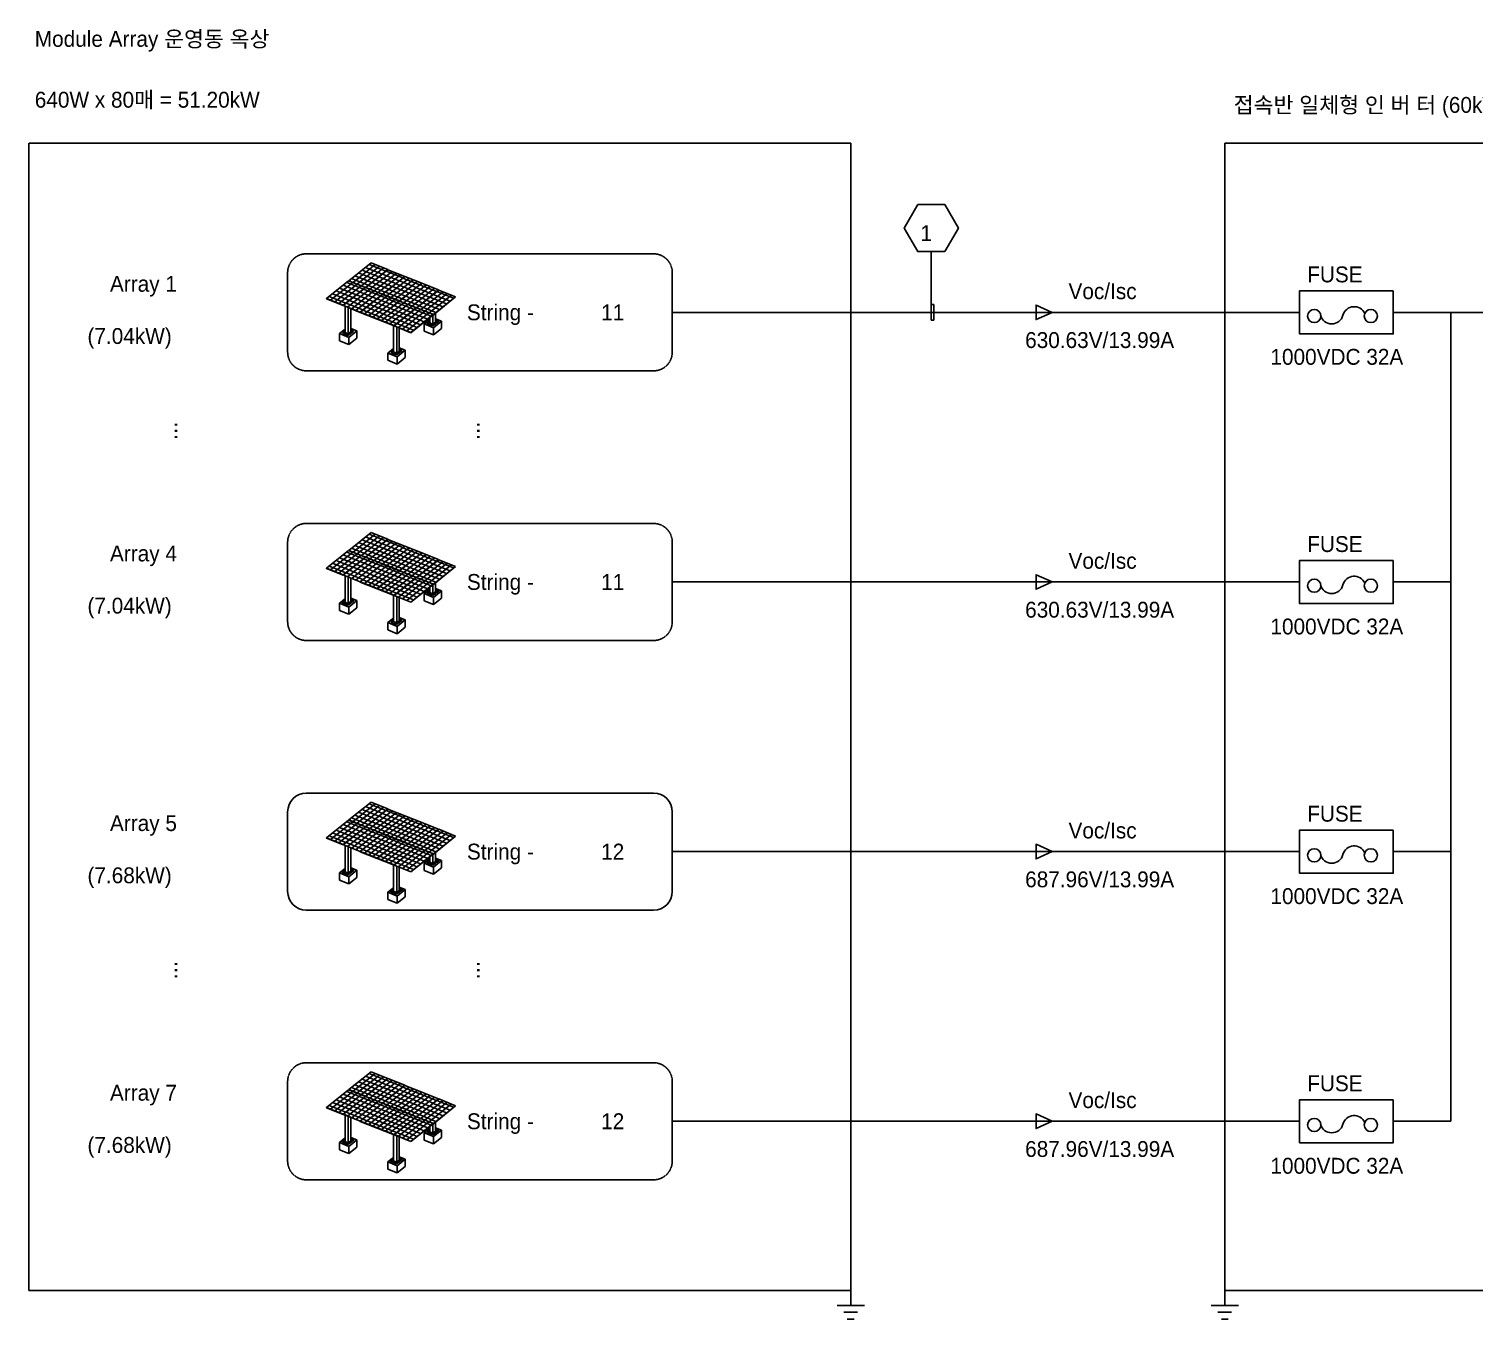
# Model space of a CAD drawing. Header units: millimetres. Extents: x 37541 to 999880, y 4425 to 1416340.
# Drawn here: x 541713 to 605412, y 1336522 to 1393398 of the extents above; entities that cross this region are included whole.
import ezdxf
from ezdxf.enums import TextEntityAlignment as Align

# ---------------------------------------------------------------- set-up
doc = ezdxf.new("R2010")
doc.units = ezdxf.units.MM
doc.header["$LTSCALE"] = 150
doc.linetypes.add('DASHEDX2', pattern=[1.5, 1, -0.5])
doc.layers.get('0').update_dxf_attribs({"lineweight": 0})
for name, color, linetype in [('-----20 General Symbol', 3, 'Continuous'), ('-----29 Indicator', 1, 'Continuous'), ('-----30 Text', 2, 'Continuous'), ('1', 1, 'Continuous'), ('4', 4, 'Continuous')]:
    doc.layers.add(name, color=color, linetype=linetype)
doc.styles.add('ELEC', font='')
doc.styles.get('ELEC').set_extended_font_data('Dotum')

# ---------------------------------------------------------------- blocks, each defined once
blk = doc.blocks.new('G$C904D97F5')
for p, q in [((3140, 4812), (854, 2983)), ((1142, 4251), (2276, 5158)), ((1356, 4166), (2489, 5073)), ((1457, 4503), (2310, 4161)), ((1569, 4081), (2703, 4987)), ((1636, 4646), (2490, 4305)), ((4005, 4467), (1718, 2637)), ((1783, 3995), (2916, 4902)), ((1816, 4790), (2669, 4448)), ((1995, 4933), (2849, 4592)), ((3130, 4817), (1996, 3910)), ((2175, 5077), (3028, 4735)), ((2220, 3820), (3354, 4727)), ((2276, 5158), (3130, 4817)), ((2434, 3735), (3567, 4642)), ((2647, 3649), (3781, 4556)), ((2680, 4444), (3534, 4103)), ((2860, 4588), (3713, 4246)), ((3994, 4471), (2861, 3564)), ((3039, 4731), (3893, 4390)), ((3130, 4817), (3130, 4804)), ((3140, 4812), (3994, 4471)), ((3994, 4471), (3994, 4458)), ((4005, 4467), (4858, 4125)), ((0, 3337), (1133, 4244)), ((213, 3252), (1347, 4159)), ((427, 3167), (1560, 4073)), ((494, 3732), (1347, 3391)), ((640, 3081), (1774, 3988)), ((673, 3876), (1527, 3534)), ((853, 4019), (1706, 3678)), ((1987, 3903), (854, 2996)), ((1032, 4163), (1886, 3822)), ((1078, 2906), (2211, 3813)), ((1133, 4244), (1987, 3903)), ((1142, 4251), (1996, 3910)), ((1142, 4251), (1142, 4240)), ((1277, 4359), (2131, 4017)), ((1291, 2821), (2425, 3728)), ((1897, 3817), (2750, 3476)), ((1987, 3903), (1987, 3890)), ((1987, 3901), (1996, 3897)), ((1996, 3910), (1996, 3897)), ((1998, 3898), (2852, 3557)), ((2007, 3906), (2861, 3564)), ((2007, 3906), (2007, 3895)), ((2141, 4013), (2995, 3672)), ((2321, 4157), (3175, 3815)), ((2501, 4300), (3354, 3959)), ((4869, 4121), (2583, 2291)), ((3085, 3474), (4218, 4381)), ((3185, 3811), (4039, 3470)), ((3298, 3389), (4432, 4296)), ((3365, 3955), (4219, 3613)), ((5734, 3775), (3447, 1946)), ((3512, 3304), (4645, 4210)), ((3544, 4098), (4398, 3757)), ((3724, 4242), (4578, 3900)), ((4858, 4125), (3725, 3218)), ((3903, 4385), (4757, 4044)), ((3949, 3129), (5083, 4035)), ((4163, 3043), (5296, 3950)), ((4376, 2958), (5509, 3865)), ((4409, 3752), (5263, 3411)), ((4588, 3896), (5442, 3555)), ((5723, 3779), (4589, 2872)), ((4768, 4040), (5622, 3698)), ((4814, 2783), (5947, 3690)), ((4858, 4125), (4858, 4112)), ((4869, 4121), (5723, 3779)), ((5632, 3694), (6486, 3352)), ((5723, 3779), (5723, 3766)), ((5734, 3775), (6587, 3433)), ((0, 3337), (854, 2996)), ((0, 3337), (0, 3327)), ((0, 3325), (854, 2983)), ((135, 3445), (988, 3104)), ((314, 3589), (1168, 3247)), ((854, 2996), (854, 2983)), ((864, 2992), (1718, 2650)), ((864, 2992), (864, 2979)), ((864, 2979), (1718, 2637)), ((999, 3099), (1853, 2758)), ((1179, 3243), (2032, 2901)), ((1358, 3386), (2212, 3045)), ((1505, 2735), (2638, 3642)), ((1538, 3530), (2391, 3189)), ((1717, 3674), (2571, 3332)), ((2852, 3557), (1718, 2650)), ((1942, 2560), (3076, 3467)), ((2156, 2475), (3289, 3382)), ((2222, 3041), (3076, 2699)), ((2369, 2390), (3503, 3296)), ((2402, 3184), (3256, 2843)), ((2581, 3328), (3435, 2986)), ((3716, 3211), (2583, 2304)), ((2761, 3472), (3615, 3130)), ((2807, 2215), (3940, 3121)), ((2850, 3555), (2861, 3551)), ((2861, 3564), (2861, 3551)), ((2862, 3553), (3716, 3211)), ((2871, 3560), (3725, 3218)), ((2871, 3560), (2871, 3549)), ((3006, 3667), (3860, 3326)), ((3020, 2129), (4154, 3036)), ((3234, 2044), (4367, 2951)), ((3446, 2982), (4300, 2641)), ((3625, 3126), (4479, 2784)), ((3714, 3210), (3725, 3205)), ((3725, 3218), (3725, 3205)), ((3727, 3207), (4580, 2865)), ((3736, 3214), (4589, 2872)), ((3870, 3322), (4724, 2980)), ((4050, 3465), (4904, 3124)), ((4229, 3609), (5083, 3267)), ((4735, 2976), (5589, 2634)), ((4914, 3120), (5768, 2778)), ((5027, 2697), (6160, 3604)), ((5094, 3263), (5948, 2922)), ((5240, 2612), (6374, 3519)), ((5273, 3407), (6127, 3065)), ((5453, 3550), (6307, 3209)), ((6587, 3433), (5454, 2527)), ((6587, 3421), (5454, 2514)), ((6587, 3433), (6587, 3421)), ((954, 2943), (954, 1608)), ((1114, 2879), (1114, 1544)), ((1242, 2828), (1242, 1646)), ((1718, 2650), (1718, 2637)), ((1729, 2646), (1729, 2633)), ((1729, 2646), (2583, 2304)), ((1729, 2633), (2583, 2291)), ((1863, 2753), (2717, 2412)), ((2043, 2897), (2897, 2556)), ((2583, 2304), (2583, 2291)), ((2593, 2300), (3447, 1959)), ((2593, 2300), (2593, 2287)), ((2593, 2287), (3447, 1946)), ((2728, 2408), (3582, 2066)), ((2907, 2551), (3761, 2210)), ((3087, 2695), (3941, 2353)), ((3266, 2839), (4120, 2497)), ((4580, 2865), (3447, 1959)), ((3671, 1869), (4805, 2776)), ((3885, 1783), (5018, 2690)), ((3951, 2349), (4805, 2008)), ((4098, 1698), (5231, 2605)), ((4131, 2493), (4985, 2151)), ((4310, 2636), (5164, 2295)), ((5445, 2520), (4311, 1613)), ((5445, 2507), (4311, 1600)), ((4490, 2780), (5344, 2438)), ((4580, 2865), (4580, 2852)), ((4580, 2863), (4589, 2860)), ((4589, 2872), (4589, 2860)), ((4591, 2861), (5445, 2520)), ((4600, 2868), (5454, 2527)), ((4600, 2868), (4600, 2857)), ((4983, 2044), (5275, 2278)), ((5275, 2371), (5275, 2102)), ((5435, 2499), (5435, 2038)), ((5445, 2520), (5445, 2507)), ((5445, 2517), (5454, 2514)), ((5454, 2527), (5454, 2514)), ((5563, 2601), (5563, 2140)), ((5563, 2307), (5874, 2182)), ((5563, 2238), (5710, 2179)), ((661, 1550), (954, 1784)), ((661, 1550), (1141, 1358)), ((661, 1550), (661, 1179)), ((817, 1583), (954, 1692)), ((817, 1583), (1113, 1464)), ((817, 1583), (817, 1570)), ((817, 1570), (1113, 1451)), ((871, 1591), (871, 1588)), ((874, 1595), (874, 1592)), ((876, 1612), (881, 1617)), ((876, 1612), (878, 1599)), ((876, 1612), (876, 1601)), ((876, 1601), (878, 1588)), ((878, 1599), (904, 1593)), ((878, 1599), (878, 1588)), ((878, 1588), (904, 1583)), ((881, 1619), (881, 1608)), ((904, 1593), (917, 1606)), ((904, 1583), (917, 1595)), ((904, 1593), (904, 1583)), ((911, 1619), (911, 1608)), ((911, 1617), (913, 1617)), ((917, 1606), (913, 1617)), ((917, 1606), (917, 1595)), ((919, 1595), (919, 1592)), ((921, 1591), (921, 1588)), ((954, 1608), (1114, 1544)), ((1083, 1508), (1083, 1506)), ((1086, 1512), (1086, 1509)), ((1088, 1529), (1093, 1534)), ((1088, 1529), (1090, 1517)), ((1088, 1529), (1088, 1518)), ((1088, 1518), (1090, 1506)), ((1090, 1517), (1116, 1511)), ((1090, 1517), (1090, 1506)), ((1090, 1506), (1116, 1500)), ((1093, 1536), (1093, 1525)), ((1113, 1464), (1389, 1685)), ((1113, 1451), (1389, 1672)), ((1114, 1544), (1242, 1646)), ((1116, 1511), (1129, 1523)), ((1116, 1500), (1129, 1512)), ((1116, 1511), (1116, 1500)), ((1123, 1536), (1123, 1525)), ((1123, 1535), (1124, 1534)), ((1129, 1523), (1124, 1534)), ((1129, 1523), (1129, 1512)), ((1131, 1512), (1131, 1509)), ((1133, 1508), (1133, 1506)), ((1141, 1358), (1553, 1688)), ((1242, 1813), (1553, 1688)), ((1242, 1743), (1389, 1685)), ((1286, 1673), (1286, 1670)), ((1288, 1676), (1288, 1674)), ((1290, 1693), (1296, 1698)), ((1290, 1693), (1293, 1681)), ((1290, 1693), (1290, 1682)), ((1290, 1682), (1293, 1670)), ((1293, 1681), (1318, 1675)), ((1293, 1681), (1293, 1670)), ((1293, 1670), (1318, 1664)), ((1296, 1700), (1296, 1689)), ((1318, 1675), (1332, 1688)), ((1318, 1664), (1332, 1677)), ((1318, 1675), (1318, 1664)), ((1325, 1700), (1325, 1689)), ((1325, 1699), (1327, 1698)), ((1332, 1688), (1327, 1698)), ((1332, 1688), (1332, 1677)), ((1333, 1676), (1333, 1674)), ((1336, 1673), (1336, 1670)), ((1389, 1685), (1389, 1672)), ((1553, 1688), (1553, 1318)), ((3423, 1955), (3423, 620)), ((3447, 1959), (3447, 1946)), ((3458, 1954), (4311, 1613)), ((3458, 1954), (3458, 1941)), ((3458, 1941), (4311, 1600)), ((3583, 1891), (3583, 556)), ((3592, 2062), (4446, 1720)), ((3711, 1840), (3711, 659)), ((3772, 2206), (4626, 1864)), ((4311, 1613), (4311, 1600)), ((4983, 2044), (5462, 1852)), ((4983, 2044), (4983, 1673)), ((4983, 1673), (5462, 1482)), ((5138, 2077), (5275, 2187)), ((5138, 2077), (5434, 1958)), ((5138, 2077), (5138, 2064)), ((5138, 2064), (5434, 1945)), ((5192, 2085), (5192, 2083)), ((5195, 2089), (5195, 2086)), ((5197, 2106), (5203, 2111)), ((5197, 2106), (5200, 2093)), ((5197, 2106), (5197, 2095)), ((5197, 2095), (5200, 2083)), ((5200, 2093), (5225, 2088)), ((5200, 2093), (5200, 2083)), ((5200, 2083), (5225, 2077)), ((5203, 2113), (5203, 2102)), ((5225, 2088), (5238, 2100)), ((5225, 2077), (5238, 2089)), ((5225, 2088), (5225, 2077)), ((5232, 2113), (5232, 2102)), ((5232, 2112), (5234, 2111)), ((5238, 2100), (5234, 2111)), ((5238, 2100), (5238, 2089)), ((5240, 2089), (5240, 2086)), ((5242, 2085), (5242, 2083)), ((5275, 2102), (5435, 2038)), ((5404, 2003), (5404, 2000)), ((5407, 2006), (5407, 2004)), ((5409, 2023), (5415, 2028)), ((5409, 2023), (5412, 2011)), ((5409, 2023), (5409, 2012)), ((5409, 2012), (5412, 2000)), ((5412, 2011), (5437, 2005)), ((5412, 2011), (5412, 2000)), ((5412, 2000), (5437, 1994)), ((5415, 2030), (5415, 2019)), ((5434, 1958), (5710, 2179)), ((5434, 1945), (5710, 2166)), ((5434, 1958), (5434, 1945)), ((5435, 2038), (5563, 2140)), ((5437, 2005), (5450, 2018)), ((5437, 1994), (5450, 2007)), ((5437, 2005), (5437, 1994)), ((5444, 2030), (5444, 2019)), ((5444, 2029), (5446, 2028)), ((5450, 2018), (5446, 2028)), ((5450, 2018), (5450, 2007)), ((5452, 2006), (5452, 2004)), ((5454, 2003), (5454, 2000)), ((5462, 1852), (5874, 2182)), ((5462, 1852), (5462, 1482)), ((5462, 1482), (5874, 1812)), ((5607, 2167), (5607, 2164)), ((5609, 2171), (5609, 2168)), ((5612, 2187), (5617, 2192)), ((5612, 2187), (5614, 2175)), ((5612, 2187), (5612, 2176)), ((5612, 2176), (5614, 2164)), ((5614, 2175), (5640, 2169)), ((5614, 2175), (5614, 2164)), ((5614, 2164), (5640, 2158)), ((5617, 2194), (5617, 2183)), ((5640, 2169), (5653, 2182)), ((5640, 2158), (5653, 2171)), ((5640, 2169), (5640, 2158)), ((5647, 2194), (5647, 2183)), ((5647, 2193), (5648, 2193)), ((5653, 2182), (5648, 2193)), ((5653, 2182), (5653, 2171)), ((5654, 2171), (5654, 2168)), ((5657, 2167), (5657, 2164)), ((5710, 2179), (5710, 2166)), ((5874, 2182), (5874, 1812)), ((661, 1179), (1141, 988)), ((1113, 1464), (1113, 1451)), ((1141, 1358), (1141, 988)), ((1141, 988), (1553, 1318)), ((3131, 562), (3423, 796)), ((3711, 825), (4022, 701)), ((3711, 756), (3858, 697)), ((3131, 562), (3610, 370)), ((3131, 562), (3131, 192)), ((3131, 192), (3610, 0)), ((3286, 595), (3423, 705)), ((3286, 595), (3582, 476)), ((3286, 595), (3286, 582)), ((3286, 582), (3582, 464)), ((3340, 604), (3340, 601)), ((3343, 607), (3343, 605)), ((3345, 624), (3351, 629)), ((3345, 624), (3347, 612)), ((3345, 624), (3345, 613)), ((3345, 613), (3347, 601)), ((3347, 612), (3373, 606)), ((3347, 612), (3347, 601)), ((3347, 601), (3373, 595)), ((3351, 631), (3351, 620)), ((3373, 606), (3386, 619)), ((3373, 595), (3386, 608)), ((3373, 606), (3373, 595)), ((3380, 631), (3380, 620)), ((3380, 630), (3382, 629)), ((3386, 619), (3382, 629)), ((3386, 619), (3386, 608)), ((3388, 607), (3388, 605)), ((3390, 604), (3390, 601)), ((3423, 620), (3583, 556)), ((3552, 521), (3552, 518)), ((3555, 525), (3555, 522)), ((3557, 541), (3562, 546)), ((3557, 541), (3559, 529)), ((3557, 541), (3557, 530)), ((3557, 530), (3559, 518)), ((3559, 529), (3585, 523)), ((3559, 529), (3559, 518)), ((3559, 518), (3585, 512)), ((3562, 548), (3562, 537)), ((3582, 476), (3858, 697)), ((3582, 464), (3858, 684)), ((3582, 476), (3582, 464)), ((3583, 556), (3711, 659)), ((3585, 523), (3598, 536)), ((3585, 512), (3598, 525)), ((3585, 523), (3585, 512)), ((3592, 548), (3592, 537)), ((3592, 547), (3593, 547)), ((3598, 536), (3593, 547)), ((3598, 536), (3598, 525)), ((3600, 525), (3600, 522)), ((3602, 521), (3602, 518)), ((3610, 370), (4022, 701)), ((3610, 370), (3610, 0)), ((3610, 0), (4022, 330)), ((3755, 685), (3755, 682)), ((3757, 689), (3757, 686)), ((3759, 706), (3765, 710)), ((3759, 706), (3762, 693)), ((3759, 706), (3759, 695)), ((3759, 695), (3762, 682)), ((3762, 693), (3787, 687)), ((3762, 693), (3762, 682)), ((3762, 682), (3787, 676)), ((3765, 713), (3765, 702)), ((3787, 687), (3801, 700)), ((3787, 676), (3801, 689)), ((3787, 687), (3787, 676)), ((3794, 713), (3794, 702)), ((3794, 711), (3796, 711)), ((3801, 700), (3796, 711)), ((3801, 700), (3801, 689)), ((3802, 689), (3802, 686)), ((3805, 685), (3805, 682)), ((3858, 697), (3858, 684)), ((4022, 701), (4022, 330))]:
    blk.add_line(p, q)
for centre, major_axis, ratio, start_param, end_param in [((896, 1591), (25.1, 0), 0.580924, 2.618266, 6.806512), ((896, 1588), (25.1, 0), 0.580924, 3.047822, 6.376956), ((896, 1595), (22.5, 0), 0.595416, 2.706659, 6.626557), ((896, 1608), (19.5, 0), 0.63044, 2.487662, 7.010576), ((896, 1592), (22.5, 0), 0.595416, 3.141593, 6.283185), ((896, 1608), (14.6, 0), 0.545455, 3.141593, 6.283185), ((1108, 1508), (25.1, 0), 0.580924, 2.618266, 6.806512), ((1108, 1506), (25.1, 0), 0.580924, 3.047822, 6.376956), ((1108, 1512), (22.5, 0), 0.595416, 2.706659, 6.626557), ((1108, 1526), (19.5, 0), 0.63044, 2.487662, 7.010576), ((1108, 1509), (22.5, 0), 0.595416, 3.141593, 6.283185), ((1108, 1525), (14.6, 0), 0.545455, 3.141593, 6.283185), ((1311, 1673), (25.1, 0), 0.580924, 2.618266, 6.806512), ((1311, 1670), (25.1, 0), 0.580924, 3.047822, 6.376956), ((1311, 1676), (22.5, 0), 0.595416, 2.706659, 6.626557), ((1311, 1674), (22.5, 0), 0.595416, 3.141593, 6.283185), ((1311, 1690), (19.5, 0), 0.63044, 2.487662, 7.010576), ((1311, 1689), (14.6, 0), 0.545455, 3.141593, 6.283185), ((5217, 2085), (25.1, 0), 0.580924, 2.618266, 6.806512), ((5217, 2083), (25.1, 0), 0.580924, 3.047822, 6.376956), ((5217, 2089), (22.5, 0), 0.595416, 2.706659, 6.626557), ((5217, 2086), (22.5, 0), 0.595416, 3.141593, 6.283185), ((5217, 2103), (19.5, 0), 0.63044, 2.487662, 7.010576), ((5217, 2102), (14.6, 0), 0.545455, 3.141593, 6.283185), ((5429, 2003), (25.1, 0), 0.580924, 2.618266, 6.806512), ((5429, 2000), (25.1, 0), 0.580924, 3.047822, 6.376956), ((5429, 2006), (22.5, 0), 0.595416, 2.706659, 6.626557), ((5429, 2004), (22.5, 0), 0.595416, 3.141593, 6.283185), ((5429, 2020), (19.5, 0), 0.63044, 2.487662, 7.010576), ((5429, 2019), (14.6, 0), 0.545455, 3.141593, 6.283185), ((5632, 2167), (25.1, 0), 0.580924, 2.618266, 6.806512), ((5632, 2164), (25.1, 0), 0.580924, 3.047822, 6.376956), ((5632, 2171), (22.5, 0), 0.595416, 2.706659, 6.626557), ((5632, 2168), (22.5, 0), 0.595416, 3.141593, 6.283185), ((5632, 2184), (19.5, 0), 0.63044, 2.487662, 7.010576), ((5632, 2183), (14.6, 0), 0.545455, 3.141593, 6.283185), ((3365, 604), (25.1, 0), 0.580924, 2.618266, 6.806512), ((3365, 601), (25.1, 0), 0.580924, 3.047822, 6.376956), ((3365, 607), (22.5, 0), 0.595416, 2.706659, 6.626557), ((3365, 621), (19.5, 0), 0.63044, 2.487662, 7.010576), ((3365, 605), (22.5, 0), 0.595416, 3.141593, 6.283185), ((3365, 620), (14.6, 0), 0.545455, 3.141593, 6.283185), ((3577, 521), (25.1, 0), 0.580924, 2.618266, 6.806512), ((3577, 518), (25.1, 0), 0.580924, 3.047822, 6.376956), ((3577, 525), (22.5, 0), 0.595416, 2.706659, 6.626557), ((3577, 538), (19.5, 0), 0.63044, 2.487662, 7.010576), ((3577, 522), (22.5, 0), 0.595416, 3.141593, 6.283185), ((3577, 537), (14.6, 0), 0.545455, 3.141593, 6.283185), ((3780, 685), (25.1, 0), 0.580924, 2.618266, 6.806512), ((3780, 682), (25.1, 0), 0.580924, 3.047822, 6.376956), ((3780, 689), (22.5, 0), 0.595416, 2.706659, 6.626557), ((3780, 686), (22.5, 0), 0.595416, 3.141593, 6.283185), ((3780, 702), (19.5, 0), 0.63044, 2.487662, 7.010576), ((3780, 702), (14.6, 0), 0.545455, 3.141593, 6.283185)]:
    blk.add_ellipse(centre, major_axis=major_axis, ratio=ratio, start_param=start_param, end_param=end_param)
for centre in [(896, 1619), (1108, 1536), (1311, 1700), (5217, 2113), (5429, 2030), (5632, 2194), (3365, 631), (3577, 548), (3780, 713)]:
    blk.add_ellipse(centre, major_axis=(14.6, 0), ratio=0.545455)

msp = doc.modelspace()

# ---------------------------------------------------------------- linework, layer by layer
at = {"layer": '-----20 General Symbol', "ltscale": 0.5}
for p, q in [((577935.613, 1337783.904), (577935.613, 1337125.614)), ((594422.816, 1337783.904), (594422.816, 1337125.614)), ((577331.877, 1337125.614), (578539.349, 1337125.614)), ((593819.08, 1337125.614), (595026.553, 1337125.614)), ((577633.745, 1336823.746), (578237.481, 1336823.746)), ((577784.679, 1336521.878), (578086.547, 1336521.878)), ((594120.948, 1336823.746), (594724.684, 1336823.746)), ((594271.882, 1336521.878), (594573.75, 1336521.878))]:
    msp.add_line(p, q, dxfattribs=at)
at = {"layer": '-----20 General Symbol', "elevation": 132.703}
for points in [[(601848.97, 1381853.647), (597717.388, 1381853.647), (597717.388, 1379952.583), (601848.97, 1379952.583)], [(601848.97, 1369966.895), (597717.388, 1369966.895), (597717.388, 1368065.832), (601848.97, 1368065.832)], [(601848.97, 1358080.144), (597717.388, 1358080.144), (597717.388, 1356179.08), (601848.97, 1356179.08)], [(601848.97, 1346193.393), (597717.388, 1346193.393), (597717.388, 1344292.329), (601848.97, 1344292.329)]]:
    msp.add_lwpolyline(points, close=True, dxfattribs=at)
at = {"layer": '-----20 General Symbol'}
for centre in [(598367.369, 1380739.753, 132.703), (600862.008, 1380739.753, 132.703), (598367.369, 1368853.002, 132.703), (600862.008, 1368853.002, 132.703), (598367.369, 1356966.251, 132.703), (600862.008, 1356966.251, 132.703), (598367.369, 1345079.499, 132.703), (600862.008, 1345079.499, 132.703)]:
    msp.add_circle(centre, 291.32, dxfattribs=at)
for centre, start, end in [((600124.375, 1380643.179), 23.74343086, 165.16488852), ((599136.964, 1380904.711), 194.83511148, 345.16488852), ((600124.375, 1368756.427), 23.74343086, 165.16488852), ((599136.964, 1369017.96), 194.83511148, 345.16488852), ((599136.964, 1357131.209), 194.83511148, 345.16488852), ((600124.375, 1356869.676), 23.74343086, 165.16488852), ((600124.375, 1344982.925), 23.74343086, 165.16488852), ((599136.964, 1345244.457), 194.83511148, 345.16488852)]:
    msp.add_arc(centre, 510.73, start, end, dxfattribs=at)
at = {"layer": '-----29 Indicator', "color": 1, "linetype": 'Continuous'}
for p, q in [((581484.846, 1380556.538), (581484.846, 1383584.917)), ((581604.563, 1381249.692), (581484.846, 1381249.692)), ((581604.563, 1380556.538), (581604.563, 1381249.692)), ((581484.846, 1380556.538), (581604.563, 1380556.538))]:
    msp.add_line(p, q, dxfattribs=at)
msp.add_lwpolyline([(580887.233, 1385655.109), (580289.62, 1384620.013), (580887.233, 1383584.917), (582082.459, 1383584.917), (582680.072, 1384620.013), (582082.459, 1385655.109)], close=True, dxfattribs=at)
at = {"layer": '-----29 Indicator', "color": 1, "linetype": 'Continuous', "elevation": 132.703}
msp.add_lwpolyline([(553941.109, 1359709.066), (569247.736, 1359709.066, -0.414213562), (570070.628, 1358886.173), (570070.628, 1355373.051, -0.414213562), (569247.736, 1354550.159), (553941.109, 1354550.159, -0.414213562), (553118.216, 1355373.051), (553118.216, 1358886.173, -0.414213562)], format="xyb", close=True, dxfattribs=at)
at = {"layer": '1', "linetype": 'DASHEDX2', "ltscale": 0.1}
for points, elevation in [([(541713.448, 1337783.904), (577935.613, 1337783.904), (577935.613, 1388362.072), (541713.448, 1388362.072)], 132.703), ([(594422.816, 1388362.072), (651834.315, 1388362.072), (651834.315, 1337783.904), (594422.816, 1337783.904)], 86.117)]:
    msp.add_lwpolyline(points, close=True, dxfattribs=dict(at, elevation=elevation))
at = {"layer": '1', "linetype": 'DASHEDX2', "ltscale": 0.1, "elevation": 132.703}
for points in [[(553941.109, 1383482.568), (569247.736, 1383482.568, -0.414213562), (570070.628, 1382659.676), (570070.628, 1379146.554, -0.414213562), (569247.736, 1378323.661), (553941.109, 1378323.661, -0.414213562), (553118.216, 1379146.554), (553118.216, 1382659.676, -0.414213562)], [(553941.109, 1371595.817), (569247.736, 1371595.817, -0.414213562), (570070.628, 1370772.925), (570070.628, 1367259.802, -0.414213562), (569247.736, 1366436.91), (553941.109, 1366436.91, -0.414213562), (553118.216, 1367259.802), (553118.216, 1370772.925, -0.414213562)], [(553941.109, 1347822.314), (569247.736, 1347822.314, -0.414213562), (570070.628, 1346999.422), (570070.628, 1343486.3, -0.414213562), (569247.736, 1342663.408), (553941.109, 1342663.408, -0.414213562), (553118.216, 1343486.3), (553118.216, 1346999.422, -0.414213562)]]:
    msp.add_lwpolyline(points, format="xyb", close=True, dxfattribs=at)
at = {"layer": '4'}
for p, q in [((570070.628, 1380903.115), (597717.388, 1380903.115)), ((604392.831, 1380903.115), (604392.831, 1345242.861)), ((570070.628, 1369016.364), (597717.388, 1369016.364)), ((601848.97, 1369016.364), (604392.831, 1369016.364)), ((570070.628, 1357129.612), (597717.388, 1357129.612)), ((601848.97, 1357129.612), (604392.831, 1357129.612)), ((570070.628, 1345242.861), (597717.388, 1345242.861)), ((601848.97, 1345242.861), (604392.831, 1345242.861))]:
    msp.add_line(p, q, dxfattribs=at)
for points in [[(586813.517, 1380903.115), (586105.938, 1381224.825), (586105.938, 1380581.405), (586813.517, 1380903.115)], [(586813.517, 1369016.364), (586105.938, 1369338.074), (586105.938, 1368694.653), (586813.517, 1369016.364)], [(586813.517, 1357129.612), (586105.938, 1357451.322), (586105.938, 1356807.902), (586813.517, 1357129.612)], [(586813.517, 1345242.861), (586105.938, 1345564.571), (586105.938, 1344921.151), (586813.517, 1345242.861)]]:
    msp.add_lwpolyline(points, dxfattribs=at)
at = {"layer": '4', "elevation": 132.703}
msp.add_lwpolyline([(609338.923, 1380903.115), (601848.97, 1380903.115)], dxfattribs=at)

# ---------------------------------------------------------------- block references
at = {"layer": '-----20 General Symbol', "xscale": 0.8640369775195887, "yscale": 0.8640369775195887, "zscale": 0.8640369775195887}
for p in [(554827.676, 1378624.339), (554827.676, 1366737.587), (554827.676, 1354850.836), (554827.676, 1342964.085)]:
    msp.add_blockref('G$C904D97F5', p, dxfattribs=at)

# ---------------------------------------------------------------- texts
at = {"layer": '-----29 Indicator', "color": 1, "linetype": 'Continuous', "style": 'ELEC'}
for p in [(548135.482, 1376086.45, 282.726), (561469.937, 1376086.45, 282.726), (548135.482, 1352312.948, 282.726), (561469.937, 1352312.948, 282.726)]:
    msp.add_text('...', height=750, rotation=270, dxfattribs=at).set_placement(p)
at = {"layer": '-----30 Text', "style": 'ELEC'}
for s, p in [('Module Array 운영동 옥상', (541972.762, 1392958.365, 132.703)), ('640W x 80매 = 51.20kW', (541972.762, 1390275.266, 132.703)), ('Array 1', (545287.001, 1382160.345, 132.703)), ('String -', (561020.208, 1380903.115, 132.703)), ('11', (566935.648, 1380903.115, 132.703)), ('(7.04kW)', (544294.354, 1379859.007, 132.703)), ('Array 4', (545287.001, 1370273.594, 132.703)), ('String -', (561020.208, 1369016.364, 132.703)), ('11', (566935.648, 1369016.364, 132.703)), ('(7.04kW)', (544294.354, 1367972.255, 132.703)), ('Array 5', (545287.001, 1358386.843, 132.703)), ('String -', (561020.208, 1357129.612, 132.703)), ('12', (566935.648, 1357129.612, 132.703)), ('(7.68kW)', (544294.354, 1356085.504, 132.703)), ('Array 7', (545287.001, 1346500.091, 132.703)), ('String -', (561020.208, 1345242.861, 132.703)), ('12', (566935.648, 1345242.861, 132.703)), ('(7.68kW)', (544294.354, 1344198.753, 132.703))]:
    msp.add_text(s, height=700, dxfattribs=at).set_placement(p, align=Align.MIDDLE_LEFT)
for s, p in [('접속반 일체형 인 버 터 (60kW)', (594817.156, 1389697.337, 209.837)), ('1', (581010.981, 1384044.875, -132.703)), ('FUSE', (598058.082, 1382225.065, 413.325)), ('Voc/Isc', (587535.328, 1381485.55, 413.325)), ('630.63V/13.99A', (585624.201, 1379330.857, 132.703)), ('1000VDC 32A', (596436.018, 1378591.342, 132.703)), ('FUSE', (598058.082, 1370338.314, 413.325)), ('Voc/Isc', (587535.328, 1369598.799, 413.325)), ('630.63V/13.99A', (585624.201, 1367444.105, 132.703)), ('1000VDC 32A', (596436.018, 1366704.591, 132.703)), ('FUSE', (598058.082, 1358451.563, 413.325)), ('Voc/Isc', (587535.328, 1357712.048, 413.325)), ('687.96V/13.99A', (585624.201, 1355557.354, 132.703)), ('1000VDC 32A', (596436.018, 1354817.839, 132.703)), ('FUSE', (598058.082, 1346564.811, 413.325)), ('Voc/Isc', (587535.328, 1345825.297, 413.325)), ('687.96V/13.99A', (585624.201, 1343670.603, 132.703)), ('1000VDC 32A', (596436.018, 1342931.088, 132.703))]:
    msp.add_text(s, height=700, dxfattribs=at).set_placement(p)

doc.saveas('drawing.dxf')
